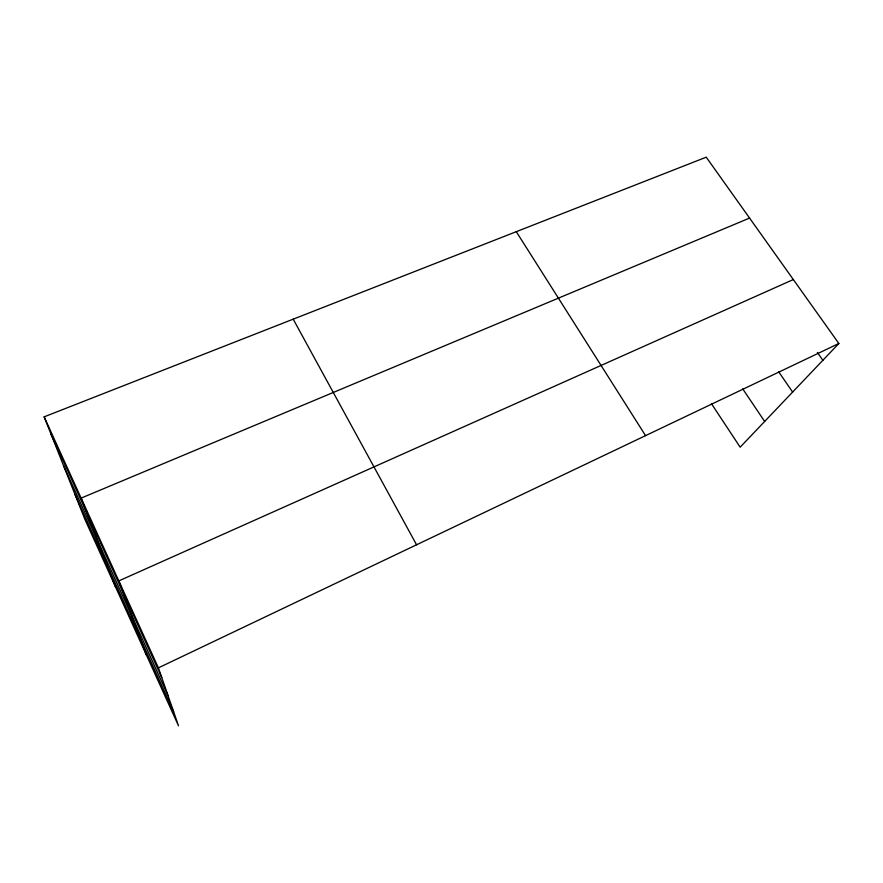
<?xml version="1.0" encoding="UTF-8"?>
<svg xmlns="http://www.w3.org/2000/svg" width="883" height="883" viewBox="0 0 883 883"><rect width="100%" height="100%" fill="white"/><g stroke="black" fill="none" stroke-linecap="round" stroke-linejoin="round"><path stroke-width="1.32" d="M44.15 416.842L158.41 667.846L178.509 725.815L84.911 519.414L44.15 416.842L706.234 157.185L838.85 343.498L740.164 447.195L711.433 403.663M158.41 667.846L838.85 343.498M793.331 279.547L118.83 580.893L146.39 654.987M749.568 218.068L81.137 498.1L115.507 586.886M817.382 352.46L822.89 360.275M778.651 371.754L792.625 392.074M742.746 388.895L764.656 421.467M516.279 231.677L645.55 435.639M293.2 319.171L416.566 544.789M50.883 433.796L161.766 677.548M63.51 465.551L168.024 695.583M74.989 494.447L173.664 711.864"/></g></svg>
